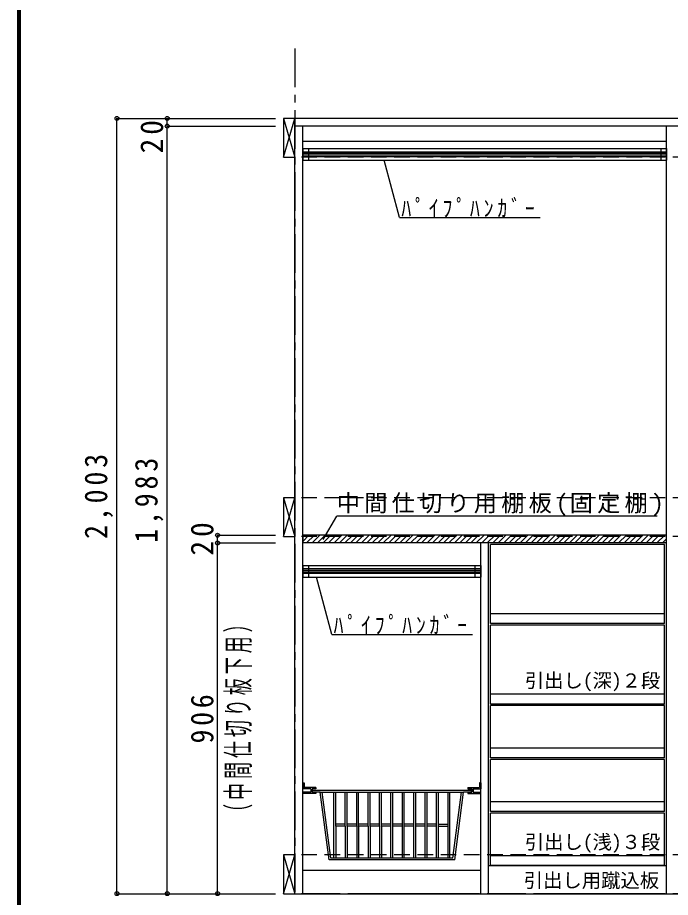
# Model space of a CAD drawing. Units: millimetres at full size, sheet at 1:20. Extents: x -8005 to 8005, y -2932 to 2722.
# Drawn here: x 205 to 1892, y -1721 to 552 of the extents above; entities that cross this region are included whole.
import ezdxf
from ezdxf.enums import TextEntityAlignment as Align

# ---------------------------------------------------------------- set-up
doc = ezdxf.new("R2010")
doc.units = ezdxf.units.MM
doc.header["$LTSCALE"] = 20
doc.header["$PDMODE"] = 32
doc.header["$PDSIZE"] = 10
doc.linetypes.add('CHAIN1', pattern=[8, 5, -1, 1, -1])
doc.linetypes.add('DASHED2', pattern=[3, 2, -1])
for name, color, linetype in [('0-2_本体', 2, 'Continuous'), ('0-3_固定棚', 2, 'Continuous'), ('0-6_ﾊﾟｲﾌﾟﾊﾝｶﾞｰ', 4, 'Continuous'), ('0-7_桟木・巾木', 2, 'Continuous'), ('0-8_引き出し', 2, 'Continuous'), ('0-9_他ｱｲﾃﾑ', 7, 'Continuous'), ('0-A_文字', 7, 'Continuous'), ('0-B_寸法', 4, 'Continuous'), ('0-C_ハッチ', 4, 'Continuous'), ('F-1_枠', 6, 'Continuous')]:
    doc.layers.add(name, color=color, linetype=linetype)
doc.styles.add('ＭＳ ゴシック', font='')
doc.styles.get('ＭＳ ゴシック').set_extended_font_data('MS Gothic')

# ---------------------------------------------------------------- blocks, each defined once
blk = doc.blocks.new('バスケット（大）')
at = {"layer": '0-9_他ｱｲﾃﾑ', "color": 3}
for p, q in [((-228.94, 78.41), (-228.94, 63.41)), ((230.06, 78.41), (230.06, 63.41)), ((-208.94, 63.41), (-228.94, 63.41)), ((-228.94, 51.41), (-228.94, 54.41)), ((-208.94, 54.41), (-228.94, 54.41)), ((-195.94, 51.41), (-228.94, 51.41)), ((-195.94, 66.41), (-225.94, 66.41)), ((-208.94, 63.41), (-208.94, 54.41)), ((-195.94, 63.41), (-205.94, 63.41)), ((-205.94, 63.41), (-205.94, 54.41)), ((-195.94, 54.41), (-205.94, 54.41)), ((-195.94, 66.41), (-195.94, 63.41)), ((-195.94, 54.41), (-195.94, 51.41)), ((197.06, 66.41), (197.06, 63.41)), ((197.06, 66.41), (227.06, 66.41)), ((197.06, 63.41), (207.06, 63.41)), ((197.06, 54.41), (197.06, 51.41)), ((197.06, 54.41), (207.06, 54.41)), ((197.06, 51.41), (230.06, 51.41)), ((207.06, 63.41), (207.06, 54.41)), ((210.06, 63.41), (230.06, 63.41)), ((210.06, 63.41), (210.06, 54.41)), ((210.06, 54.41), (230.06, 54.41)), ((230.06, 51.41), (230.06, 54.41))]:
    blk.add_line(p, q, dxfattribs=at)
at = {"layer": '0-9_他ｱｲﾃﾑ'}
for p, q in [((-161.94, -120.59), (-184.44, 54.41)), ((-184.44, 54.41), (185.56, 54.41)), ((-156.9, -115.59), (-179.4, 54.41)), ((-149.44, -115.59), (-149.44, 54.41)), ((-144.44, -33.09), (-144.44, 54.41)), ((-119.94, -33.09), (-119.94, 54.41)), ((-114.94, -33.09), (-114.94, 54.41)), ((-90.44, -33.09), (-90.44, 54.41)), ((-85.44, -33.09), (-85.44, 54.41)), ((-60.94, -33.09), (-60.94, 54.41)), ((-55.94, -33.09), (-55.94, 54.41)), ((-31.44, -33.09), (-31.44, 54.41)), ((-26.44, -33.09), (-26.44, 54.41)), ((-1.94, -115.59), (-1.94, 54.41)), ((3.06, -28.09), (3.06, 54.41)), ((27.56, -115.59), (27.56, 54.41)), ((32.56, -115.59), (32.56, 54.41)), ((57.06, -33.09), (57.06, 54.41)), ((62.06, -33.09), (62.06, 54.41)), ((86.56, -33.09), (86.56, 54.41)), ((91.56, -33.09), (91.56, 54.41)), ((116.06, -33.09), (116.06, 54.41)), ((121.06, -33.09), (121.06, 54.41)), ((145.56, -33.09), (145.56, 54.41)), ((150.56, -115.59), (150.56, 54.41)), ((158.02, -115.59), (180.52, 54.41)), ((163.06, -120.59), (185.56, 54.41)), ((205.56, 54.41), (185.56, 54.41)), ((-119.94, -28.09), (-144.44, -28.09)), ((-144.44, -33.09), (-144.44, -115.59)), ((-119.94, -33.09), (-144.44, -33.09)), ((-119.94, -33.09), (-119.94, -115.59)), ((-90.44, -28.09), (-114.94, -28.09)), ((-114.94, -33.09), (-114.94, -115.59)), ((-90.44, -33.09), (-114.94, -33.09)), ((-90.44, -33.09), (-90.44, -115.59)), ((-60.94, -28.09), (-85.44, -28.09)), ((-85.44, -33.09), (-85.44, -115.59)), ((-60.94, -33.09), (-85.44, -33.09)), ((-60.94, -33.09), (-60.94, -115.59)), ((-31.44, -28.09), (-55.94, -28.09)), ((-55.94, -33.09), (-55.94, -115.59)), ((-31.44, -33.09), (-55.94, -33.09)), ((-31.44, -33.09), (-31.44, -115.59)), ((-1.94, -28.09), (-26.44, -28.09)), ((-26.44, -33.09), (-26.44, -115.59)), ((-1.94, -33.09), (-26.44, -33.09)), ((3.06, -115.59), (3.06, -28.09)), ((27.56, -28.09), (3.06, -28.09)), ((27.56, -33.09), (3.06, -33.09)), ((57.06, -28.09), (32.56, -28.09)), ((57.06, -33.09), (32.56, -33.09)), ((57.06, -115.59), (57.06, -33.09)), ((86.56, -28.09), (62.06, -28.09)), ((62.06, -115.59), (62.06, -33.09)), ((86.56, -33.09), (62.06, -33.09)), ((86.56, -115.59), (86.56, -33.09)), ((116.06, -28.09), (91.56, -28.09)), ((91.56, -115.59), (91.56, -33.09)), ((116.06, -33.09), (91.56, -33.09)), ((116.06, -115.59), (116.06, -33.09)), ((121.06, -28.09), (145.56, -28.09)), ((121.06, -115.59), (121.06, -33.09)), ((121.06, -33.09), (145.56, -33.09)), ((145.56, -115.59), (145.56, -33.09)), ((163.06, -120.59), (-161.94, -120.59)), ((158.02, -115.59), (-156.9, -115.59))]:
    blk.add_line(p, q, dxfattribs=at)
at = {"layer": '0-9_他ｱｲﾃﾑ', "color": 3}
for points in [[(-228.94, 78.41), (-225.94, 78.41), (-225.94, 66.41)], [(230.06, 78.41), (227.06, 78.41), (227.06, 66.41)]]:
    blk.add_lwpolyline(points, dxfattribs=at)
at = {"layer": '0-9_他ｱｲﾃﾑ'}
blk.add_lwpolyline([(-184.44, 54.41), (-204.44, 54.41), (-204.44, 59.41), (205.56, 59.41), (205.56, 54.41)], dxfattribs=at)

msp = doc.modelspace()

# ---------------------------------------------------------------- linework, layer by layer
at = {"layer": '0-2_本体', "color": 3}
for p, q in [((891.67, 291.73), (891.67, 271.73)), ((921.67, 271.73), (921.67, 291.73)), ((2861.67, 291.73), (921.67, 291.73)), ((921.67, -1711.27), (921.67, 271.73)), ((2861.67, 271.73), (921.67, 271.73)), ((941.67, -1711.27), (941.67, 271.73)), ((1881.67, -1711.27), (1881.67, 271.73)), ((1401.67, -1711.27), (1401.67, -805.27)), ((1421.67, -1711.27), (1421.67, -805.27)), ((921.67, -1711.27), (2861.67, -1711.27))]:
    msp.add_line(p, q, dxfattribs=at)
at = {"layer": '0-3_固定棚', "color": 3}
for p, q in [((1881.67, -785.27), (941.67, -785.27)), ((941.67, -785.27), (941.67, -805.27)), ((1881.67, -805.27), (941.67, -805.27))]:
    msp.add_line(p, q, dxfattribs=at)
at = {"layer": '0-6_ﾊﾟｲﾌﾟﾊﾝｶﾞｰ', "color": 3}
for p, q in [((941.67, 213.73), (1881.67, 213.73)), ((941.67, 213.73), (941.67, 183.73)), ((1881.67, 213.73), (1881.67, 183.73)), ((941.67, 183.73), (1881.67, 183.73)), ((941.67, -863.27), (1401.67, -863.27)), ((941.67, -863.27), (941.67, -893.27)), ((1401.67, -863.27), (1401.67, -893.27)), ((941.67, -893.27), (1401.67, -893.27))]:
    msp.add_line(p, q, dxfattribs=at)
at = {"layer": '0-6_ﾊﾟｲﾌﾟﾊﾝｶﾞｰ'}
for p, q in [((1881.67, 204.73), (941.67, 204.73)), ((1881.67, 200.73), (941.67, 200.73)), ((1881.67, 196.73), (941.67, 196.73)), ((1881.67, 192.73), (941.67, 192.73)), ((1401.67, -872.27), (941.67, -872.27)), ((1401.67, -876.27), (941.67, -876.27)), ((1401.67, -880.27), (941.67, -880.27)), ((1401.67, -884.27), (941.67, -884.27))]:
    msp.add_line(p, q, dxfattribs=at)
at = {"layer": '0-6_ﾊﾟｲﾌﾟﾊﾝｶﾞｰ', "color": 7}
for p, q in [((956.67, 213.73), (956.67, 183.73)), ((1866.67, 213.73), (1866.67, 183.73)), ((956.67, -863.27), (956.67, -893.27)), ((1386.67, -863.27), (1386.67, -893.27))]:
    msp.add_line(p, q, dxfattribs=at)
at = {"layer": '0-7_桟木・巾木', "color": 7}
for p, q in [((921.67, 231.73), (921.67, 271.73)), ((1881.67, 231.73), (941.67, 231.73)), ((921.67, -1711.27), (921.67, -1651.27)), ((1401.67, -1651.27), (941.67, -1651.27)), ((1401.67, -1711.27), (1401.67, -1651.27))]:
    msp.add_line(p, q, dxfattribs=at)
at = {"layer": '0-8_引き出し', "color": 3}
for p, q in [((891.67, 291.73), (891.67, 191.73)), ((921.67, 291.73), (891.67, 291.73)), ((921.67, 191.73), (921.67, 291.73)), ((891.67, 191.73), (921.67, 191.73)), ((891.67, -688.27), (891.67, -788.27)), ((921.67, -688.27), (891.67, -688.27)), ((921.67, -788.27), (921.67, -688.27)), ((891.67, -788.27), (921.67, -788.27)), ((891.67, -1611.27), (891.67, -1711.27)), ((921.67, -1611.27), (891.67, -1611.27)), ((921.67, -1711.27), (921.67, -1611.27)), ((891.67, -1711.27), (921.67, -1711.27))]:
    msp.add_line(p, q, dxfattribs=at)
at = {"layer": '0-8_引き出し', "color": 7}
for p, q in [((891.67, 191.73), (921.67, 291.73)), ((891.67, 291.73), (921.67, 191.73)), ((891.67, -788.27), (921.67, -688.27)), ((891.67, -688.27), (921.67, -788.27)), ((891.67, -1711.27), (921.67, -1611.27)), ((891.67, -1611.27), (921.67, -1711.27)), ((1881.67, -1639.27), (1421.67, -1639.27))]:
    msp.add_line(p, q, dxfattribs=at)
at = {"layer": '0-8_引き出し'}
for p, q in [((1876.67, -809.27), (1426.67, -809.27)), ((1426.67, -1013.27), (1426.67, -809.27)), ((1876.67, -1013.27), (1876.67, -809.27)), ((1876.67, -988.27), (1426.67, -988.27)), ((1876.67, -1013.27), (1426.67, -1013.27)), ((1876.67, -1017.27), (1426.67, -1017.27)), ((1426.67, -1221.27), (1426.67, -1017.27)), ((1876.67, -1221.27), (1876.67, -1017.27)), ((1876.67, -1196.27), (1426.67, -1196.27)), ((1876.67, -1221.27), (1426.67, -1221.27)), ((1876.67, -1225.27), (1426.67, -1225.27)), ((1426.67, -1360.27), (1426.67, -1225.27)), ((1876.67, -1360.27), (1876.67, -1225.27)), ((1876.67, -1335.27), (1426.67, -1335.27)), ((1876.67, -1360.27), (1426.67, -1360.27)), ((1876.67, -1364.27), (1426.67, -1364.27)), ((1426.67, -1499.27), (1426.67, -1364.27)), ((1876.67, -1499.27), (1876.67, -1364.27)), ((1876.67, -1474.27), (1426.67, -1474.27)), ((1876.67, -1499.27), (1426.67, -1499.27)), ((1876.67, -1503.27), (1426.67, -1503.27)), ((1426.67, -1638.27), (1426.67, -1503.27)), ((1876.67, -1638.27), (1876.67, -1503.27)), ((1876.67, -1613.27), (1426.67, -1613.27)), ((1876.67, -1638.27), (1426.67, -1638.27))]:
    msp.add_line(p, q, dxfattribs=at)
at = {"layer": '0-A_文字', "linetype": 'CHAIN1'}
for p in [(921.67, 472.6), (7278.33, -1711.27)]:
    msp.add_line(p, (921.67, -1711.27), dxfattribs=at)
at = {"layer": '0-A_文字'}
for p, q in [((1191.68, 35.43), (1151.94, 183.73)), ((1191.68, 35.43), (1555.25, 35.43)), ((994.79, -796.33), (1029.81, -735.68)), ((1857.38, -735.68), (1029.81, -735.68)), ((1016.63, -1041.57), (976.89, -893.27)), ((1016.63, -1041.57), (1380.2, -1041.57))]:
    msp.add_line(p, q, dxfattribs=at)
at = {"layer": '0-B_寸法'}
for p, q in [((591.67, 291.73), (721.67, 291.73)), ((591.67, 271.73), (591.67, 291.73)), ((721.67, -805.27), (721.67, -785.27)), ((721.67, -785.27), (871.67, -785.27)), ((721.67, -1711.27), (721.67, -805.27)), ((721.67, -805.27), (871.67, -805.27)), ((461.67, -1711.27), (871.67, -1711.27)), ((591.67, -1711.27), (721.67, -1711.27)), ((721.67, -1711.27), (871.67, -1711.27))]:
    msp.add_line(p, q, dxfattribs=at)
at = {"layer": '0-B_寸法', "linetype": 'DASHED2'}
for p, q in [((7278.33, 291.73), (921.67, 291.73)), ((7278.33, 191.73), (921.67, 191.73)), ((7278.33, -688.27), (921.67, -688.27)), ((7278.33, -788.27), (921.67, -788.27)), ((7278.33, -1611.27), (921.67, -1611.27)), ((7278.33, -1711.27), (921.67, -1711.27))]:
    msp.add_line(p, q, dxfattribs=at)
at = {"layer": '0-B_寸法'}
for points in [[(461.67, -1711.27), (461.67, 291.73), (871.67, 291.73)], [(591.67, -1711.27), (591.67, 271.73), (871.67, 271.73)]]:
    msp.add_lwpolyline(points, dxfattribs=at)
at = {"layer": '0-B_寸法', "color": 7}
for p in [(461.67, 291.73), (591.67, 291.73), (591.67, 271.73), (721.67, -785.27), (721.67, -805.27), (461.67, -1711.27), (591.67, -1711.27), (721.67, -1711.27)]:
    msp.add_point(p, dxfattribs=at)
at = {"layer": '0-C_ハッチ'}
for p, q in [((941.67, -787.14), (943.54, -785.27)), ((941.67, -801.28), (957.68, -785.27)), ((951.82, -805.27), (971.82, -785.27)), ((965.96, -805.27), (985.96, -785.27)), ((980.1, -805.27), (1000.1, -785.27)), ((994.25, -805.27), (1014.25, -785.27)), ((1008.39, -805.27), (1028.39, -785.27)), ((1022.53, -805.27), (1042.53, -785.27)), ((1036.67, -805.27), (1056.67, -785.27)), ((1050.82, -805.27), (1070.82, -785.27)), ((1064.96, -805.27), (1084.96, -785.27)), ((1079.1, -805.27), (1099.1, -785.27)), ((1093.24, -805.27), (1113.24, -785.27)), ((1107.38, -805.27), (1127.38, -785.27)), ((1121.53, -805.27), (1141.53, -785.27)), ((1135.67, -805.27), (1155.67, -785.27)), ((1149.81, -805.27), (1169.81, -785.27)), ((1163.95, -805.27), (1183.95, -785.27)), ((1178.09, -805.27), (1198.09, -785.27)), ((1192.24, -805.27), (1212.24, -785.27)), ((1206.38, -805.27), (1226.38, -785.27)), ((1220.52, -805.27), (1240.52, -785.27)), ((1234.66, -805.27), (1254.66, -785.27)), ((1248.81, -805.27), (1268.81, -785.27)), ((1262.95, -805.27), (1282.95, -785.27)), ((1277.09, -805.27), (1297.09, -785.27)), ((1291.23, -805.27), (1311.23, -785.27)), ((1305.37, -805.27), (1325.37, -785.27)), ((1319.52, -805.27), (1339.52, -785.27)), ((1333.66, -805.27), (1353.66, -785.27)), ((1347.8, -805.27), (1367.8, -785.27)), ((1361.94, -805.27), (1381.94, -785.27)), ((1376.08, -805.27), (1396.08, -785.27)), ((1390.23, -805.27), (1410.23, -785.27)), ((1404.37, -805.27), (1424.37, -785.27)), ((1418.51, -805.27), (1438.51, -785.27)), ((1432.65, -805.27), (1452.65, -785.27)), ((1446.8, -805.27), (1466.8, -785.27)), ((1460.94, -805.27), (1480.94, -785.27)), ((1475.08, -805.27), (1495.08, -785.27)), ((1489.22, -805.27), (1509.22, -785.27)), ((1503.36, -805.27), (1523.36, -785.27)), ((1517.51, -805.27), (1537.51, -785.27)), ((1531.65, -805.27), (1551.65, -785.27)), ((1545.79, -805.27), (1565.79, -785.27)), ((1559.93, -805.27), (1579.93, -785.27)), ((1574.07, -805.27), (1594.07, -785.27)), ((1588.22, -805.27), (1608.22, -785.27)), ((1602.36, -805.27), (1622.36, -785.27)), ((1616.5, -805.27), (1636.5, -785.27)), ((1630.64, -805.27), (1650.64, -785.27)), ((1644.79, -805.27), (1664.79, -785.27)), ((1658.93, -805.27), (1678.93, -785.27)), ((1673.07, -805.27), (1693.07, -785.27)), ((1687.21, -805.27), (1707.21, -785.27)), ((1701.35, -805.27), (1721.35, -785.27)), ((1715.5, -805.27), (1735.5, -785.27)), ((1729.64, -805.27), (1749.64, -785.27)), ((1743.78, -805.27), (1763.78, -785.27)), ((1757.92, -805.27), (1777.92, -785.27)), ((1772.06, -805.27), (1792.06, -785.27)), ((1786.21, -805.27), (1806.21, -785.27)), ((1800.35, -805.27), (1820.35, -785.27)), ((1814.49, -805.27), (1834.49, -785.27)), ((1828.63, -805.27), (1848.63, -785.27)), ((1842.78, -805.27), (1862.78, -785.27)), ((1856.92, -805.27), (1876.92, -785.27)), ((1871.06, -805.27), (1881.67, -794.66))]:
    msp.add_line(p, q, dxfattribs=at)
at = {"layer": 'F-1_枠'}
for p, q in [((205, 2722.29), (205, -2864.37)), ((208.33, 2722.29), (208.33, -2864.37)), ((211.67, 2722.29), (211.67, -2864.37))]:
    msp.add_line(p, q, dxfattribs=at)

# ---------------------------------------------------------------- block references
at = {"layer": '0-9_他ｱｲﾃﾑ'}
msp.add_blockref('バスケット（大）', (1171.61, -1503.68), dxfattribs=at)

# ---------------------------------------------------------------- texts
at = {"layer": '0-A_文字', "style": 'ＭＳ ゴシック'}
for s, p in [('引出し(深)２段', (1515.55, -1189.92)), ('引出し(浅)３段', (1515.55, -1607.06)), ('引出し用蹴込板', (1512.65, -1706.38))]:
    msp.add_text(s, height=36.66, dxfattribs=at).set_placement(p, align=Align.BOTTOM_LEFT)
at = {"layer": '0-A_文字', "char_height": 43.99, "attachment_point": 7, "style": 'ＭＳ ゴシック'}
for s, insert in [('\\T1.39;\\W0.85;ﾊﾟｲﾌﾟﾊﾝｶﾞｰ', (1196.52, 35.43)), ('\\T1.18;中間仕切り用棚板(固定棚)', (1029.81, -735.68)), ('\\T1.39;\\W0.85;ﾊﾟｲﾌﾟﾊﾝｶﾞｰ', (1021.48, -1041.57))]:
    msp.add_mtext(s, dxfattribs=dict(at, insert=insert))
at = {"layer": '0-B_寸法', "color": 7, "char_height": 58.65, "attachment_point": 7, "rotation": 90, "style": 'ＭＳ ゴシック'}
for s, insert in [('\\T1.27;\\W0.95;20', (581.67, 201.26)), ('\\T1.28;\\W0.9;2,003', (451.67, -794.77)), ('\\T1.28;\\W0.9;1,983', (581.67, -804.77)), ('\\T1.27;\\W0.95;20', (711.67, -837.77)), ('\\T1.23;\\W0.55;（中間仕切り板下用）', (811.67, -1523.27)), ('\\T1.27;\\W0.9;906', (711.67, -1323.27))]:
    msp.add_mtext(s, dxfattribs=dict(at, insert=insert))

doc.saveas('drawing.dxf')
